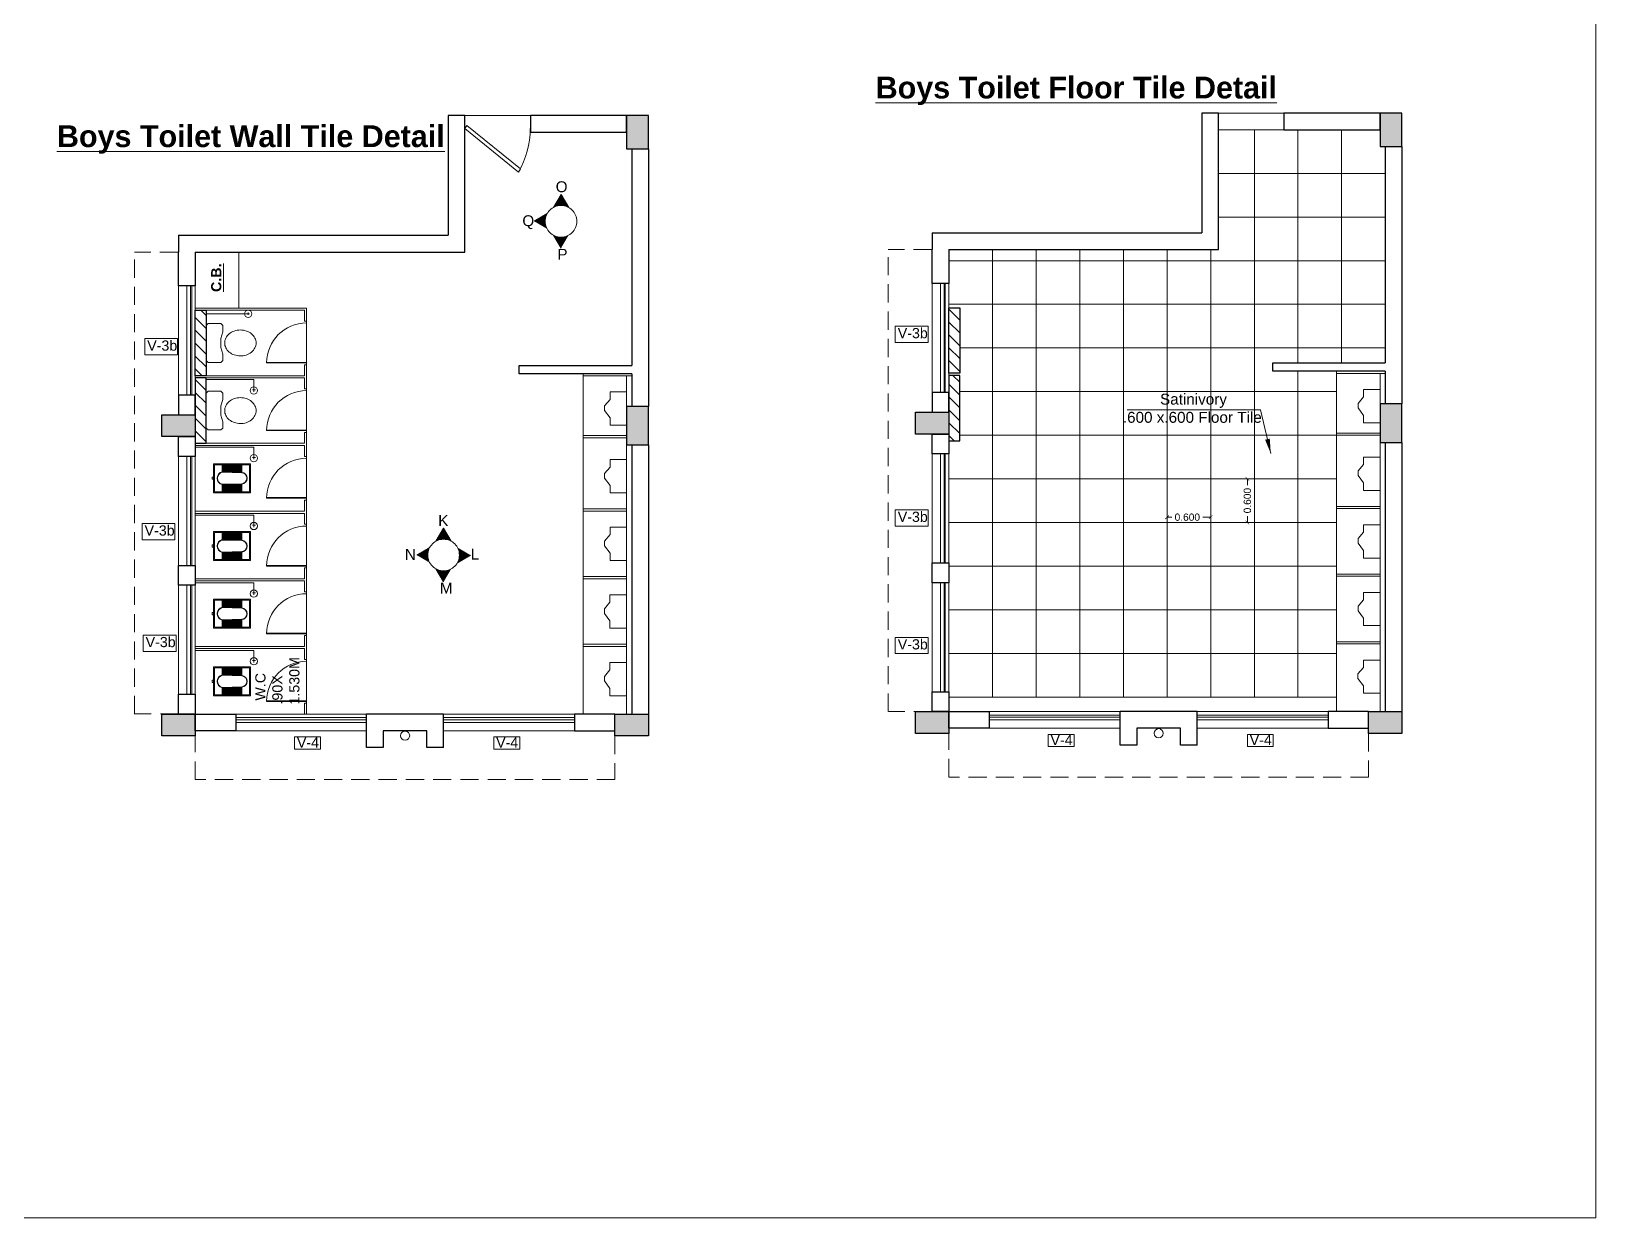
# Model space of a CAD drawing. Header units: millimetres. Extents: x 2733 to 5909, y 1038 to 2089.
# Drawn here: x 2916.86 to 2938.37, y 1038.23 to 1054.54 of the extents above; entities that cross this region are included whole.
import ezdxf

# ---------------------------------------------------------------- set-up
doc = ezdxf.new("R2010")
doc.units = ezdxf.units.MM
doc.header["$PDMODE"] = 35
for name, pattern in [('CENTER2', [1.125, 0.75, -0.125, 0.125, -0.125]), ('DASHED', [0.75, 0.5, -0.25]), ('DASHED2', [0.375, 0.25, -0.125])]:
    doc.linetypes.add(name, pattern=pattern)
doc.layers.get('0').update_dxf_attribs({"lineweight": 20})
doc.layers.get('Defpoints').update_dxf_attribs({"lineweight": 15})
for name, color, linetype, lineweight in [('Arrow', 1, 'Continuous', 15), ('COL HATCH', 253, 'Continuous', 13), ('Column', 251, 'Continuous', 30), ('CUBICAL TOILET', 5, 'Continuous', 15), ('DIM', 6, 'Continuous', 18), ('dim.1', 6, 'Continuous', 18), ('Door', 54, 'Continuous', 18), ('Fixture', 44, 'Continuous', 13), ('Furniture', 13, 'Continuous', 13), ('Hatch', 43, 'Continuous', 13), ('PROJ.', 30, 'DASHED2', 15), ('RD', 7, 'Continuous', 18), ('TEXT', 7, 'Continuous', 15), ('Text-1', 240, 'Continuous', 15), ('Tiles', 91, 'Continuous', 9), ('Ventilator', 200, 'Continuous', 18), ('Wall', 7, 'Continuous', 30), ('Window-Wall', 7, 'Continuous', 18)]:
    doc.layers.add(name, color=color, linetype=linetype, lineweight=lineweight)
doc.styles.add('DIM', font='arial.ttf', dxfattribs={"height": 0.5})
doc.styles.add('L120', font='arial.ttf', dxfattribs={"height": 0.6})
doc.styles.get("Standard").update_dxf_attribs({"font": 'arial.ttf', "height": 0.2})
doc.styles.add('Tabrej', font='arial.ttf')
doc.dimstyles.new('DIMEN', dxfattribs={"dimtxt": 0.3, "dimasz": 0.25, "dimexe": 0.18, "dimexo": 0.0625, "dimgap": 0.09, "dimtad": 0, "dimdec": 3, "dimzin": 0, "dimdsep": 46, "dimtxsty": 'Tabrej', "dimcen": 0, "dimclrd": 256, "dimclre": 256, "dimclrt": 7, "dimadec": 0, "dimazin": 0, "dimtfac": 1, "dimtdec": 3, "dimtofl": 0, "dimtmove": 0, "dimatfit": 1, "dimfxl": 0, "dimtolj": 1, "dimtzin": 0, "dimlwd": -1, "dimlwe": -1, "dimarcsym": 0})
doc.dimstyles.new('Tabrej', dxfattribs={"dimtxt": 4, "dimasz": 0.45, "dimexe": 0.18, "dimexo": 0.0625, "dimgap": 0.09, "dimtad": 0, "dimdec": 3, "dimzin": 0, "dimdsep": 46, "dimtxsty": 'Tabrej', "dimcen": 0, "dimclrd": 256, "dimclre": 256, "dimclrt": 7, "dimaunit": 1, "dimadec": 3, "dimazin": 0, "dimtfac": 1, "dimtdec": 3, "dimtofl": 0, "dimtmove": 0, "dimatfit": 3, "dimfxl": 0, "dimtolj": 1, "dimtzin": 0, "dimlwd": -1, "dimlwe": -1, "dimarcsym": 0})

# ---------------------------------------------------------------- blocks, each defined once
blk = doc.blocks.new('C3')
at = {"layer": 'COL HATCH'}
h = blk.add_hatch(color=256, dxfattribs=at)
h.dxf.hatch_style = 1
h.paths.add_polyline_path([(0.3, 0), (0, 0), (0, -0.53), (0.3, -0.53)])
at = {"layer": 'Column'}
for p, q in [((0, 0), (0, -0.53)), ((0.3, 0), (0, 0)), ((0.3, -0.53), (0.3, 0)), ((0, -0.53), (0.3, -0.53))]:
    blk.add_line(p, q, dxfattribs=at)
blk = doc.blocks.new('Urinal 1')
for p, q in [((0, 9), (9, 9)), ((0, 9), (0, -9)), ((9, 9), (9, 5)), ((12, 1), (9, 5)), ((12, -1.5), (12, 1)), ((9, -5), (12, -1.5)), ((9, -9), (9, -5)), ((0, -9), (9, -9))]:
    blk.add_line(p, q)
blk = doc.blocks.new('CU')
at = {"layer": 'COL HATCH', "linetype": 'CENTER2'}
h = blk.add_hatch(color=256, dxfattribs=at)
h.dxf.hatch_style = 1
h.paths.add_polyline_path([(0, 0.035), (0, -0.265), (0.46, -0.265), (0.46, 0.035)])
at = {"layer": 'Column', "linetype": 'CENTER2'}
blk.add_lwpolyline([(0, 0.035), (0, -0.265), (0.46, -0.265), (0.46, 0.035), (0, 0.035)], dxfattribs=at)
blk = doc.blocks.new('nhf')
at = {"layer": 'Fixture'}
blk.add_circle((2408.419, -1429.855), 0.063, dxfattribs=at)
at = {"layer": 'Wall'}
for p, q in [((2407.889, -1429.557), (2408.949, -1429.557)), ((2407.889, -1430.017), (2407.889, -1429.557)), ((2408.949, -1430.017), (2408.949, -1429.557)), ((2408.119, -1430.017), (2408.119, -1429.787)), ((2408.119, -1429.787), (2408.719, -1429.787)), ((2408.719, -1429.787), (2408.719, -1430.017)), ((2407.889, -1430.017), (2408.119, -1430.017)), ((2408.719, -1430.017), (2408.949, -1430.017))]:
    blk.add_line(p, q, dxfattribs=at)
blk = doc.blocks.new('GBGR')
at = {"layer": 'Ventilator', "ltscale": 0.02}
for p, q in [((2931.835, 1058.428), (2930.035, 1058.428)), ((2931.835, 1058.398), (2930.035, 1058.398))]:
    blk.add_line(p, q, dxfattribs=at)
at = {"layer": 'Window-Wall'}
for p, q in [((2930.035, 1058.35), (2930.035, 1058.58)), ((2930.035, 1058.58), (2931.835, 1058.58)), ((2931.835, 1058.58), (2931.835, 1058.35)), ((2931.835, 1058.465), (2930.035, 1058.465)), ((2931.835, 1058.35), (2930.035, 1058.35))]:
    blk.add_line(p, q, dxfattribs=at)
blk = doc.blocks.new('VENTILATOR')
at = {"layer": 'Ventilator', "ltscale": 0.02}
for p, q in [((-0.18, -1.5), (-0.18, 0)), ((-0.165, 0), (-0.165, -1.5))]:
    blk.add_line(p, q, dxfattribs=at)
at = {"layer": 'Window-Wall'}
for p, q in [((-0.23, 0), (0, 0)), ((-0.23, -1.5), (-0.23, 0)), ((-0.115, 0), (-0.115, -1.5)), ((0, 0), (0, -1.5)), ((-0.23, -1.5), (0, -1.5))]:
    blk.add_line(p, q, dxfattribs=at)
blk = doc.blocks.new('hbg')
at = {"layer": 'Door'}
for p, q in [((2819.633, 1058.459), (2819.633, 1058.279)), ((2819.633, 1058.279), (2818.733, 1058.279))]:
    blk.add_line(p, q, dxfattribs=at)
blk.add_lwpolyline([(2819.633, 1058.459), (2818.894, 1059.059), (2818.868, 1059.014), (2819.607, 1058.414)], close=True, dxfattribs=at)
blk.add_arc((2819.933, 1058.459), 1.199, 150, 180, dxfattribs=at)
blk = doc.blocks.new('bf')
at = {"layer": 'Door', "lineweight": 15}
for p, q in [((2794.931, 1059.43), (2794.931, 1060.03)), ((2794.381, 1059.463), (2794.931, 1059.463)), ((2794.381, 1059.455), (2794.931, 1059.455))]:
    blk.add_line(p, q, dxfattribs=at)
blk.add_ellipse((2794.931, 1059.455), major_axis=(-0.389, 0.389), ratio=1, start_param=-0.785398, end_param=0.784775, dxfattribs=at)
blk = doc.blocks.new('RSA CL6')
for p, q in [((5.51, 3.48), (5.51, 7.28)), ((5.91, 3.47), (5.91, 7.28)), ((6.3, 3.46), (6.3, 7.28)), ((6.69, 3.45), (6.69, 7.28)), ((7.09, 3.44), (7.09, 7.28)), ((7.48, 3.43), (7.48, 7.28)), ((7.87, 3.42), (7.87, 7.28)), ((8.27, 3.41), (8.27, 7.28)), ((8.66, 3.4), (8.66, 7.28)), ((9.06, 3.39), (9.06, 7.28)), ((9.45, 3.38), (9.45, 7.28)), ((9.84, 3.37), (9.84, 7.28)), ((10.24, 3.36), (10.24, 7.28)), ((10.63, 3.35), (10.63, 7.28)), ((11.02, 3.34), (11.02, 7.28)), ((11.42, 3.33), (11.42, 7.28)), ((11.81, 3.32), (11.81, 7.28)), ((12.2, 3.31), (12.2, 7.28)), ((12.6, 3.31), (12.6, 7.28)), ((12.99, 3.3), (12.99, 7.28)), ((13.39, 3.29), (13.39, 7.28)), ((13.78, 3.28), (13.78, 7.28)), ((14.17, 3.27), (14.17, 7.28)), ((14.57, 3.26), (14.57, 7.28)), ((14.96, 3.25), (14.96, 7.28)), ((15.35, 3.24), (15.35, 7.28)), ((15.75, 3.23), (15.75, 7.28)), ((16.14, 3.22), (16.14, 7.28)), ((16.14, 7.28), (16.14, 3.22)), ((5.51, -7.28), (5.51, -3.47)), ((5.91, -7.28), (5.91, -3.45)), ((6.3, -7.28), (6.3, -3.44)), ((6.69, -7.28), (6.69, -3.43)), ((7.09, -7.28), (7.09, -3.42)), ((7.48, -7.28), (7.48, -3.41)), ((7.87, -7.28), (7.87, -3.4)), ((8.27, -7.28), (8.27, -3.39)), ((8.66, -7.28), (8.66, -3.38)), ((9.06, -7.28), (9.06, -3.37)), ((9.45, -7.28), (9.45, -3.36)), ((9.84, -7.28), (9.84, -3.34)), ((10.24, -7.28), (10.24, -3.33)), ((10.63, -7.28), (10.63, -3.32)), ((11.02, -7.28), (11.02, -3.31)), ((11.42, -7.28), (11.42, -3.3)), ((11.81, -7.28), (11.81, -3.29)), ((12.2, -7.28), (12.2, -3.28)), ((12.6, -7.28), (12.6, -3.27)), ((12.99, -7.28), (12.99, -3.26)), ((13.39, -7.28), (13.39, -3.24)), ((13.78, -7.28), (13.78, -3.23)), ((14.17, -7.28), (14.17, -3.22)), ((14.57, -7.28), (14.57, -3.21)), ((14.96, -7.28), (14.96, -3.2)), ((15.35, -7.28), (15.35, -3.19)), ((15.75, -7.28), (15.75, -3.18)), ((16.14, -3.17), (16.14, -7.28)), ((16.14, -7.28), (16.14, -3.17))]:
    blk.add_line(p, q)
blk.add_lwpolyline([(0.79, -0.59), (0, -0.59), (0, 0.59), (0.79, 0.59)])
for points in [[(0.79, 7.87), (20.87, 7.87), (20.87, -7.87), (0.79, -7.87)], [(1.38, 7.28), (20.28, 7.28), (20.28, -7.28), (1.38, -7.28)]]:
    blk.add_lwpolyline(points, close=True)
for points in [[(5.51, 3.48), (16.14, 3.22, -0.899983), (16.14, -3.17), (5.54, -3.47, -0.799392)], [(5.53, 3.28), (16.13, 3.02, -0.897689), (16.12, -2.97), (5.56, -3.27, -0.793494), (5.53, 3.28)]]:
    blk.add_lwpolyline(points, format="xyb", close=True)
blk = doc.blocks.new('ujtg')
at = {"layer": 'CUBICAL TOILET'}
for p, q in [((2749.159, 1059.66), (2749.159, 1059.33)), ((2749.159, 1059.66), (2749.189, 1059.66)), ((2749.189, 1059.66), (2749.189, 1059.51)), ((2749.189, 1059.51), (2750.689, 1059.51)), ((2749.189, 1059.48), (2750.689, 1059.48)), ((2749.189, 1059.33), (2749.189, 1059.48)), ((2749.159, 1059.33), (2749.189, 1059.33))]:
    blk.add_line(p, q, dxfattribs=at)
blk = doc.blocks.new('ENGLISH SHEET')
at = {"layer": 'Fixture'}
for p, q in [((4663.798, 251.204), (4663.773, 251.179)), ((4663.773, 251.179), (4663.773, 250.696)), ((4663.976, 251.204), (4663.798, 251.204)), ((4664.002, 251.179), (4663.976, 251.204)), ((4663.976, 251.001), (4664.002, 251.09)), ((4664.002, 251.09), (4664.002, 251.179)), ((4663.976, 250.874), (4663.976, 251.001)), ((4663.976, 251.001), (4663.976, 250.874)), ((4664.002, 250.785), (4663.976, 250.874)), ((4663.773, 250.696), (4663.798, 250.67)), ((4663.798, 250.67), (4663.976, 250.67)), ((4663.976, 250.67), (4664.002, 250.696)), ((4664.002, 250.696), (4664.002, 250.785))]:
    blk.add_line(p, q, dxfattribs=at)
blk.add_lwpolyline([(4664.459, 250.937, 0.117036), (4664.443, 251.003, 0.104338), (4664.396, 251.063, 0.09029), (4664.321, 251.105, 0.09898), (4664.243, 251.115, 0.08237), (4664.159, 251.101, 0.09029), (4664.09, 251.063, 0.104338), (4664.043, 251.003, 0.117036), (4664.027, 250.937, 0.117036), (4664.043, 250.871, 0.104338), (4664.09, 250.811, 0.09029), (4664.159, 250.773, 0.08237), (4664.243, 250.759, 0.08237), (4664.327, 250.773, 0.09029), (4664.396, 250.811, 0.104338), (4664.443, 250.871, 0.117036)], format="xyb", close=True, dxfattribs=at)
blk = doc.blocks.new('JHGN')
at = {"layer": 'Hatch', "ltscale": 0.05}
h = blk.add_hatch(dxfattribs=at)
h.set_pattern_fill('ANSI31', color=256, angle=630, style=0)
h.set_pattern_definition([(315, (3502.61588, 6612.75207), (0.0883883476, 0.0883883476), [])])
h.paths.add_polyline_path([(2736.718, 1092.978), (2736.718, 1093.878), (2736.568, 1093.878), (2736.568, 1092.978)])
h = blk.add_hatch(dxfattribs=at)
h.set_pattern_fill('ANSI31', color=256, angle=630, style=0)
h.set_pattern_definition([(315, (3502.61588, 6612.78207), (0.0883883476, 0.0883883476), [])])
h.paths.add_polyline_path([(2736.718, 1092.948), (2736.718, 1092.048), (2736.568, 1092.048), (2736.568, 1092.948)])
at = {"layer": 'CUBICAL TOILET'}
for p, q in [((2738.098, 1093.908), (2736.568, 1093.908)), ((2738.068, 1093.878), (2736.568, 1093.878)), ((2738.068, 1093.728), (2738.068, 1093.878)), ((2738.098, 1093.908), (2738.098, 1093.728)), ((2738.098, 1093.728), (2738.068, 1093.728)), ((2738.068, 1088.475), (2738.068, 1088.325)), ((2738.098, 1088.475), (2738.068, 1088.475)), ((2738.098, 1088.475), (2738.098, 1088.325))]:
    blk.add_line(p, q, dxfattribs=at)
at = {"layer": 'Fixture'}
for p, q in [((2737.296, 1093.814), (2737.296, 1093.846)), ((2736.718, 1093.829), (2737.296, 1093.829)), ((2737.312, 1093.829), (2737.262, 1093.829))]:
    blk.add_line(p, q, dxfattribs=at)
at = {"layer": 'Fixture', "ltscale": 0.05}
for p, q in [((2737.374, 1092.924), (2736.718, 1092.924)), ((2737.356, 1092.785), (2737.396, 1092.785)), ((2737.373, 1092.758), (2737.374, 1092.924)), ((2737.374, 1091.994), (2736.568, 1091.994)), ((2737.373, 1091.828), (2737.374, 1091.994)), ((2737.356, 1091.855), (2737.396, 1091.855)), ((2737.374, 1091.061), (2736.568, 1091.061)), ((2737.373, 1090.895), (2737.374, 1091.061)), ((2737.356, 1090.922), (2737.396, 1090.922)), ((2737.374, 1090.131), (2736.568, 1090.131)), ((2737.356, 1089.992), (2737.396, 1089.992)), ((2737.373, 1089.965), (2737.374, 1090.131)), ((2737.374, 1089.201), (2736.568, 1089.201)), ((2737.373, 1089.035), (2737.374, 1089.201)), ((2737.356, 1089.062), (2737.396, 1089.062))]:
    blk.add_line(p, q, dxfattribs=at)
at = {"layer": 'Fixture'}
blk.add_circle((2737.296, 1093.829), 0.05, dxfattribs=at)
at = {"layer": 'Fixture', "ltscale": 0.05}
for centre in [(2737.373, 1092.774), (2737.373, 1091.844), (2737.373, 1090.911), (2737.373, 1089.981), (2737.373, 1089.051)]:
    blk.add_circle(centre, 0.05, dxfattribs=at)
at = {"layer": 'Wall'}
for points in [[(2736.718, 1092.978), (2736.568, 1092.978), (2736.568, 1093.878), (2736.718, 1093.878)], [(2736.718, 1092.948), (2736.568, 1092.948), (2736.568, 1092.048), (2736.718, 1092.048)]]:
    blk.add_lwpolyline(points, close=True, dxfattribs=at)
at = {"layer": 'Door', "lineweight": 15}
for p in [(-56.833, 33.698), (-56.833, 32.768), (-56.833, 31.838), (-56.833, 30.905), (-56.833, 29.975), (-56.833, 29.045)]:
    blk.add_blockref('bf', p, dxfattribs=at)
at = {"layer": 'Fixture', "xscale": -1, "rotation": 180.0029870638235}
for p in [(-1927.068, 1344.122), (-1927.068, 1343.192)]:
    blk.add_blockref('ENGLISH SHEET', p, dxfattribs=at)
at = {"layer": 'Fixture', "extrusion": (0, 0, -1), "xscale": 0.0253999999957415, "yscale": 0.0253999999957415, "zscale": -0.0253999999957415, "rotation": 180.0029870639996}
for p in [(-2736.798, 1091.568), (-2736.798, 1090.635), (-2736.798, 1089.705), (-2736.798, 1088.775)]:
    blk.add_blockref('RSA CL6', p, dxfattribs=at)
at = {"layer": 'Tiles', "lineweight": 15, "xscale": -1}
for p in [(5487.257, 33.468), (5487.257, 32.538), (5487.257, 31.605), (5487.257, 30.675), (5487.257, 29.745)]:
    blk.add_blockref('ujtg', p, dxfattribs=at)
blk = doc.blocks.new('_ArchTick')
at = {"color": 0, "const_width": 0.15}
blk.add_lwpolyline([(-0.5, -0.5), (0.5, 0.5)], dxfattribs=at)
blk = doc.blocks.new('*D824')
at = {"layer": 'Defpoints', "color": 0, "lineweight": 15, "transparency": 16777216}
for p in [(2933.08, 1047.862), (2932.48, 1047.789), (2933.08, 1047.789)]:
    blk.add_point(p, dxfattribs=at)
at = {"layer": 'DIM', "transparency": 16777216}
for p, q in [((2932.48, 1047.794), (2932.48, 1047.912)), ((2932.48, 1047.862), (2932.545, 1047.862)), ((2933.08, 1047.862), (2932.972, 1047.862)), ((2933.08, 1047.794), (2933.08, 1047.912))]:
    blk.add_line(p, q, dxfattribs=at)
at = {"layer": 'DIM', "transparency": 16777216, "xscale": 0.05, "yscale": 0.05, "zscale": 0.05, "rotation": 180}
blk.add_blockref('_ArchTick', (2932.48, 1047.862), dxfattribs=at)
at = {"layer": 'DIM', "transparency": 16777216, "xscale": 0.05, "yscale": 0.05, "zscale": 0.05}
blk.add_blockref('_ArchTick', (2933.08, 1047.862), dxfattribs=at)
at = {"layer": 'DIM', "color": 7, "transparency": 16777216, "insert": (2932.758, 1047.862), "char_height": 0.1, "attachment_point": 5, "style": 'Tabrej'}
blk.add_mtext('\\A1;{\\fArial|b0|i0|c0|p34;0.600}', dxfattribs=at)
blk = doc.blocks.new('*D825')
at = {"layer": 'Defpoints', "color": 0, "lineweight": 15, "transparency": 16777216}
for p in [(2933.584, 1048.389), (2933.68, 1048.389), (2933.68, 1047.789)]:
    blk.add_point(p, dxfattribs=at)
at = {"layer": 'DIM', "transparency": 16777216}
for p, q in [((2933.675, 1048.389), (2933.534, 1048.389)), ((2933.584, 1048.389), (2933.584, 1048.304)), ((2933.584, 1047.789), (2933.584, 1047.877)), ((2933.675, 1047.789), (2933.534, 1047.789))]:
    blk.add_line(p, q, dxfattribs=at)
at = {"layer": 'DIM', "transparency": 16777216, "xscale": 0.05, "yscale": 0.05, "zscale": 0.05}
for p, rotation in [((2933.584, 1048.389), 90), ((2933.584, 1047.789), 270)]:
    blk.add_blockref('_ArchTick', p, dxfattribs=dict(at, rotation=rotation))
at = {"layer": 'DIM', "color": 7, "transparency": 16777216, "insert": (2933.584, 1048.09), "char_height": 0.1, "attachment_point": 5, "rotation": 90, "style": 'Tabrej'}
blk.add_mtext('\\A1;{\\fArial|b0|i0|c0|p34;0.600}', dxfattribs=at)
blk = doc.blocks.new('tr')
at = {"layer": 'RD', "linetype": 'Continuous', "ltscale": 0.2}
blk.add_lwpolyline([(2442.717, -1429.363), (2442.265, -1429.363), (2442.265, -1429.139), (2442.717, -1429.139)], close=True, dxfattribs=at)
at = {"layer": 'RD', "linetype": 'Continuous', "ltscale": 0.2, "insert": (2442.299, -1429.165), "char_height": 0.14, "attachment_point": 1}
blk.add_mtext_dynamic_manual_height_columns('V-3b', width=0.06654, gutter_width=1.766, heights=[0], dxfattribs=at)
blk = doc.blocks.new('HY')
at = {"layer": 'RD', "linetype": 'Continuous', "ltscale": 0.2}
blk.add_lwpolyline([(2931.176, 1058.098), (2930.82, 1058.098), (2930.82, 1058.266), (2931.176, 1058.266)], close=True, dxfattribs=at)
at = {"layer": 'RD', "lineweight": 15}
blk.add_text('V-4', height=0.14, dxfattribs=at).set_placement((2930.852, 1058.119))

msp = doc.modelspace()

# ---------------------------------------------------------------- hatches: boundary and pattern name
at = {"layer": 'Arrow', "ltscale": 0.05}
for points in [[(2924.0414, 1052.1216), (2924.1465, 1052.2995), (2924.2516, 1052.1216, 0.2574473)], [(2923.778, 1051.931), (2923.9559, 1052.0361, 0.1266586), (2923.9289, 1051.931, 0.1266586), (2923.9559, 1051.826)], [(2924.0414, 1051.7405, 0.2574473), (2924.2516, 1051.7405), (2924.1465, 1051.5626)], [(2922.4263, 1047.5318), (2922.5314, 1047.7097), (2922.6365, 1047.5318, 0.2574473)], [(2922.1629, 1047.3412), (2922.3409, 1047.4463, 0.1266586), (2922.3138, 1047.3412, 0.1266586), (2922.3409, 1047.2361)], [(2922.7219, 1047.2361, 0.1266586), (2922.749, 1047.3412, 0.1266586), (2922.7219, 1047.4463), (2922.8999, 1047.3412)], [(2922.4263, 1047.1507, 0.2574473), (2922.6365, 1047.1507), (2922.5314, 1046.9727)]]:
    msp.add_hatch(color=256, dxfattribs=at).paths.add_polyline_path(points)
at = {"layer": 'Hatch', "lineweight": 15}
h = msp.add_hatch(dxfattribs=at)
h.set_pattern_fill('ANSI31', color=256, angle=630, style=0)
h.set_pattern_definition([(315, (3695.52722, 6569.61656), (0.0883883476, 0.0883883476), [])])
h.paths.add_polyline_path([(2929.6296, 1049.8424), (2929.6296, 1050.7424), (2929.4795, 1050.7424), (2929.4796, 1049.8424)])
at = {"layer": 'Hatch', "ltscale": 0.05}
h = msp.add_hatch(dxfattribs=at)
h.set_pattern_fill('ANSI31', color=256, angle=630, style=0)
h.set_pattern_definition([(315, (3695.52722, 6569.64656), (0.0883883476, 0.0883883476), [])])
h.paths.add_polyline_path([(2929.6296, 1049.8124), (2929.6296, 1048.9124), (2929.4795, 1048.9124), (2929.4796, 1049.8124)])

# ---------------------------------------------------------------- linework, layer by layer
at = {"lineweight": 15}
msp.add_lwpolyline([(2938.3735, 1070.8574), (2828.4272, 1070.8574), (2828.4272, 1038.2298), (2938.3735, 1038.2298)], close=True, dxfattribs=at)
at = {"layer": 'Arrow', "ltscale": 0.05}
for p, q in [((2924.1465, 1052.2995), (2924.0414, 1052.1216)), ((2924.1465, 1052.2995), (2924.2516, 1052.1216)), ((2923.778, 1051.931), (2923.9559, 1052.0361)), ((2924.1465, 1051.5626), (2924.0414, 1051.7405)), ((2922.5314, 1047.7097), (2922.4263, 1047.5318)), ((2922.5314, 1047.7097), (2922.6365, 1047.5318)), ((2922.1629, 1047.3412), (2922.3409, 1047.4463)), ((2922.8999, 1047.3412), (2922.7219, 1047.2361)), ((2922.5314, 1046.9727), (2922.4263, 1047.1507))]:
    msp.add_line(p, q, dxfattribs=at)
at = {"layer": 'Arrow', "color": 1, "linetype": 'DASHED', "ltscale": 10}
for centre in [(2924.1465, 1051.931), (2922.5314, 1047.3412)]:
    msp.add_circle(centre, 0.2176, dxfattribs=at)
at = {"layer": 'dim.1', "ltscale": 0.02}
msp.add_line((2931.9307, 1049.3395), (2933.7646, 1049.3395), dxfattribs=at)
at = {"layer": 'Door', "lineweight": 15}
msp.add_lwpolyline([(2933.1864, 1053.4194), (2934.0864, 1053.4194), (2934.0864, 1053.1894), (2933.1864, 1053.1894)], close=True, dxfattribs=at)
at = {"layer": 'Fixture'}
for p, q in [((2935.0769, 1049.9846), (2935.4796, 1049.9846)), ((2924.4485, 1049.8052), (2925.1188, 1049.8052)), ((2924.4488, 1045.155), (2924.4488, 1049.8352)), ((2924.4488, 1049.8352), (2925.1177, 1049.8352)), ((2924.715, 1049.9501), (2925.1177, 1049.9502)), ((2925.0488, 1047.3152), (2925.0488, 1049.8052)), ((2934.8104, 1049.8396), (2935.4807, 1049.8396)), ((2934.8107, 1045.1894), (2934.8107, 1049.8696)), ((2934.8107, 1049.8696), (2935.4796, 1049.8696)), ((2935.4107, 1047.3496), (2935.4107, 1049.8396)), ((2924.4485, 1048.985), (2925.0485, 1048.985)), ((2924.4485, 1048.955), (2925.0485, 1048.955)), ((2925.0488, 1045.1552), (2925.0488, 1048.8902)), ((2934.8104, 1049.0194), (2935.4104, 1049.0194)), ((2934.8104, 1048.9894), (2935.4104, 1048.9894)), ((2935.4107, 1045.1896), (2935.4107, 1048.9246)), ((2924.4485, 1047.9752), (2925.0485, 1047.9752)), ((2924.4485, 1047.9452), (2925.0485, 1047.9452)), ((2934.8104, 1048.0096), (2935.4104, 1048.0096)), ((2934.8104, 1047.9796), (2935.4104, 1047.9796)), ((2924.4481, 1047.0452), (2925.0481, 1047.0452)), ((2924.4481, 1047.0152), (2925.0481, 1047.0152)), ((2934.81, 1047.0796), (2935.41, 1047.0796)), ((2934.81, 1047.0496), (2935.41, 1047.0496)), ((2924.4478, 1046.1152), (2925.0478, 1046.1152)), ((2924.4478, 1046.0852), (2925.0478, 1046.0852)), ((2934.8097, 1046.1496), (2935.4097, 1046.1496)), ((2934.8097, 1046.1196), (2935.4097, 1046.1196))]:
    msp.add_line(p, q, dxfattribs=at)
at = {"layer": 'Furniture', "lineweight": 15}
msp.add_lwpolyline([(2919.1176, 1051.5079), (2919.1176, 1050.7379), (2919.7176, 1050.7379), (2919.7176, 1051.5079)], close=True, dxfattribs=at)
at = {"layer": 'PROJ.'}
for p, q in [((2918.2806, 1045.155), (2918.2806, 1051.5079)), ((2918.8806, 1051.5079), (2918.2806, 1051.5079)), ((2928.6425, 1045.1894), (2928.6425, 1051.5423)), ((2929.2425, 1051.5423), (2928.6425, 1051.5423)), ((2918.8877, 1045.1564), (2918.2877, 1045.1564)), ((2929.2496, 1045.1908), (2928.6496, 1045.1908)), ((2919.1177, 1044.255), (2919.1177, 1044.855)), ((2924.8877, 1044.855), (2924.8877, 1044.255)), ((2929.4796, 1044.2894), (2929.4796, 1044.8894)), ((2935.2496, 1044.8894), (2935.2496, 1044.2894)), ((2924.8877, 1044.255), (2919.1177, 1044.255)), ((2935.2496, 1044.2894), (2929.4796, 1044.2894))]:
    msp.add_line(p, q, dxfattribs=at)
at = {"layer": 'RD', "lineweight": 15}
msp.add_line((2929.4796, 1045.3894), (2934.8107, 1045.3894), dxfattribs=at)
at = {"layer": 'Tiles', "lineweight": 15}
for p, q in [((2933.6796, 1053.1894), (2933.6796, 1045.3894)), ((2934.2796, 1053.1894), (2934.2796, 1049.9846)), ((2934.8796, 1053.1894), (2934.8796, 1049.9846)), ((2933.1864, 1052.5894), (2935.4796, 1052.5894)), ((2933.1864, 1051.9894), (2935.4796, 1051.9894)), ((2930.0796, 1051.5423), (2930.0796, 1045.3894)), ((2930.6796, 1051.5423), (2930.6796, 1045.3894)), ((2931.2796, 1051.5423), (2931.2796, 1045.3894)), ((2931.8796, 1051.5423), (2931.8796, 1045.3894)), ((2932.4796, 1051.5423), (2932.4796, 1045.3894)), ((2933.0796, 1051.5423), (2933.0796, 1045.3894)), ((2929.4796, 1051.3894), (2935.4796, 1051.3894)), ((2929.4796, 1050.7894), (2935.4796, 1050.7894)), ((2929.6296, 1050.1894), (2935.4796, 1050.1894)), ((2934.2796, 1049.8696), (2934.2796, 1045.3894)), ((2929.6296, 1049.5894), (2934.8107, 1049.5894)), ((2929.6296, 1048.9894), (2934.8107, 1048.9894)), ((2929.4796, 1048.3894), (2934.8107, 1048.3894)), ((2929.4796, 1047.7894), (2934.8107, 1047.7894)), ((2929.4796, 1047.1894), (2934.8107, 1047.1894)), ((2929.4796, 1046.5894), (2934.8107, 1046.5894)), ((2929.4796, 1045.9894), (2934.8107, 1045.9894))]:
    msp.add_line(p, q, dxfattribs=at)
at = {"layer": 'Wall'}
for p, q in [((2935.4096, 1053.4194), (2934.0864, 1053.4194)), ((2934.0864, 1053.4194), (2934.0864, 1053.1894)), ((2935.4096, 1053.1894), (2935.4096, 1053.4194)), ((2925.0477, 1053.385), (2923.7245, 1053.385)), ((2923.7245, 1053.385), (2923.7245, 1053.155)), ((2925.0477, 1053.155), (2925.0477, 1053.385)), ((2934.0864, 1053.1894), (2935.4096, 1053.1894)), ((2923.7245, 1053.155), (2925.0477, 1053.155)), ((2925.1177, 1052.925), (2925.1177, 1049.9502)), ((2925.3477, 1052.925), (2925.3477, 1049.385)), ((2935.4796, 1052.9594), (2935.4796, 1049.9846)), ((2935.7096, 1052.9594), (2935.7096, 1049.4194)), ((2918.8877, 1051.7379), (2918.8877, 1051.5079)), ((2918.8877, 1051.7379), (2922.5945, 1051.7379)), ((2929.2496, 1051.7723), (2929.2496, 1051.5423)), ((2929.2496, 1051.7723), (2932.9564, 1051.7723)), ((2919.1176, 1051.5079), (2922.8245, 1051.5079)), ((2929.4795, 1051.5423), (2933.1864, 1051.5423)), ((2925.1177, 1049.8352), (2925.1177, 1049.385)), ((2935.4796, 1049.8696), (2935.4796, 1049.4194)), ((2935.4796, 1048.8894), (2935.4796, 1045.1894)), ((2935.7096, 1048.8894), (2935.7096, 1045.1894)), ((2925.1177, 1048.855), (2925.1177, 1045.155)), ((2925.3477, 1048.855), (2925.3477, 1045.155))]:
    msp.add_line(p, q, dxfattribs=at)
for points in [[(2933.1864, 1051.5423), (2933.1864, 1053.4194), (2932.9564, 1053.4194), (2932.9564, 1053.1894), (2932.9564, 1051.7723)], [(2922.8245, 1051.5079), (2922.8245, 1053.385), (2922.5945, 1053.385), (2922.5945, 1053.155), (2922.5945, 1051.7379)], [(2919.1176, 1051.5079), (2919.1177, 1051.5079), (2919.1177, 1051.0419), (2918.8877, 1051.0419), (2918.8877, 1051.5079)], [(2929.4795, 1051.5423), (2929.4796, 1051.5423), (2929.4796, 1051.0764), (2929.2496, 1051.0764), (2929.2496, 1051.5423)], [(2935.4796, 1049.8696), (2933.933, 1049.8696), (2933.933, 1049.9846), (2935.4796, 1049.9846)], [(2925.1177, 1049.8352), (2923.5711, 1049.8352), (2923.5711, 1049.9502), (2925.1177, 1049.9502)]]:
    msp.add_lwpolyline(points, dxfattribs=at)
for points in [[(2929.6296, 1049.8424), (2929.4796, 1049.8424), (2929.4796, 1050.7424), (2929.6296, 1050.7424)], [(2929.6296, 1049.8124), (2929.4796, 1049.8124), (2929.4796, 1048.9124), (2929.6296, 1048.9124)], [(2918.8877, 1049.2699), (2919.1177, 1049.2699), (2919.1177, 1049.5419), (2918.8877, 1049.5419)], [(2929.2496, 1049.3044), (2929.4796, 1049.3044), (2929.4796, 1049.5764), (2929.2496, 1049.5764)], [(2918.8877, 1048.97), (2919.1177, 1048.97), (2919.1177, 1048.698), (2918.8877, 1048.698)], [(2929.2496, 1049.0044), (2929.4796, 1049.0044), (2929.4796, 1048.7324), (2929.2496, 1048.7324)], [(2918.8877, 1047.198), (2919.1177, 1047.198), (2919.1177, 1046.927), (2918.8877, 1046.927)], [(2929.2496, 1047.2324), (2929.4796, 1047.2324), (2929.4796, 1046.9614), (2929.2496, 1046.9614)], [(2929.2496, 1045.4614), (2929.4796, 1045.4614), (2929.4796, 1045.1894), (2929.2496, 1045.1894)], [(2918.8877, 1045.427), (2919.1177, 1045.427), (2919.1177, 1045.155), (2918.8877, 1045.155)]]:
    msp.add_lwpolyline(points, close=True, dxfattribs=at)
at = {"layer": 'Wall', "ltscale": 0.2}
for points in [[(2919.1177, 1045.155), (2919.6727, 1045.155), (2919.6727, 1044.925), (2919.1177, 1044.925)], [(2924.8877, 1045.155), (2924.3327, 1045.155), (2924.3327, 1044.925), (2924.8877, 1044.925)], [(2929.4796, 1045.1894), (2930.0346, 1045.1894), (2930.0346, 1044.9594), (2929.4796, 1044.9594)], [(2935.2496, 1045.1894), (2934.6946, 1045.1894), (2934.6946, 1044.9594), (2935.2496, 1044.9594)]]:
    msp.add_lwpolyline(points, close=True, dxfattribs=at)

# ---------------------------------------------------------------- block references
at = {"linetype": 'Continuous', "xscale": -1}
for p in [(5330.4213, 2474.712), (5340.7832, 2474.7464)]:
    msp.add_blockref('nhf', p, dxfattribs=at)
at = {"layer": 'Column', "linetype": 'CENTER2', "rotation": 270}
for p in [(2935.6746, 1053.4194), (2935.6746, 1053.4194), (2935.6746, 1053.4194), (2935.6746, 1053.4194), (2925.3127, 1053.385), (2925.3127, 1053.385), (2925.3127, 1053.385), (2925.3127, 1053.385)]:
    msp.add_blockref('CU', p, dxfattribs=at)
at = {"layer": 'Column', "color": 5}
for p in [(2925.0477, 1049.385), (2935.4096, 1049.4194)]:
    msp.add_blockref('C3', p, dxfattribs=at)
at = {"layer": 'Column', "linetype": 'CENTER2', "xscale": -1}
for p in [(2919.1177, 1049.235), (2929.4796, 1049.2694), (2919.1177, 1045.12), (2925.3477, 1045.12), (2929.4796, 1045.1544), (2935.7096, 1045.1544)]:
    msp.add_blockref('CU', p, dxfattribs=at)
at = {"layer": 'Door', "lineweight": 15, "rotation": 180}
msp.add_blockref('hbg', (5742.4576, 2111.6644), dxfattribs=at)
at = {"layer": 'Fixture', "xscale": 0.02539999999498832, "yscale": 0.02539999999498832, "zscale": 0.02539999999498832, "rotation": 180}
for p in [(2925.0488, 1049.3552), (2935.4107, 1049.3896), (2935.4107, 1048.4596), (2925.0488, 1048.4252), (2925.0485, 1047.4952), (2935.4104, 1047.5296), (2925.0481, 1046.5652), (2935.41, 1046.5996), (2935.4097, 1045.6696), (2925.0478, 1045.6352)]:
    msp.add_blockref('Urinal 1', p, dxfattribs=at)
at = {"layer": 'RD', "linetype": 'Continuous'}
for p in [(486.4774, 2479.6285), (476.1572, 2479.4569), (486.4774, 2477.1028), (476.1212, 2476.9147), (476.1355, 2475.3804), (486.4774, 2475.3489)]:
    msp.add_blockref('tr', p, dxfattribs=at)
at = {"layer": 'RD', "lineweight": 15}
for p in [(-10.3373, -13.4247), (-7.5983, -13.4247), (0.0246, -13.3902), (2.7636, -13.3902)]:
    msp.add_blockref('HY', p, dxfattribs=at)
at = {"layer": 'Tiles', "lineweight": 15}
msp.add_blockref('JHGN', (182.5494, -43.1699), dxfattribs=at)
at = {"layer": 'Ventilator', "lineweight": 15, "xscale": -1, "rotation": 180}
for p in [(-10.3619, 2103.5046), (0, 2103.539)]:
    msp.add_blockref('GBGR', p, dxfattribs=at)
at = {"layer": 'Ventilator', "lineweight": 15, "rotation": 180}
for p in [(5854.3673, 2103.5046), (5864.7292, 2103.539)]:
    msp.add_blockref('GBGR', p, dxfattribs=at)
at = {"layer": 'Wall', "xscale": -1}
for p in [(2918.8877, 1051.0419), (2929.2496, 1051.0764), (2929.2496, 1046.9614), (2918.8877, 1046.927)]:
    msp.add_blockref('VENTILATOR', p, dxfattribs=at)
at = {"layer": 'Wall', "rotation": 180}
for p in [(2918.8877, 1047.198), (2929.2496, 1047.2324)]:
    msp.add_blockref('VENTILATOR', p, dxfattribs=at)

# ---------------------------------------------------------------- texts
at = {"layer": 'Arrow', "ltscale": 0.05, "char_height": 0.15, "width": 4.322064, "attachment_point": 1, "style": 'L120'}
for s, insert in [('O', (2924.0729, 1052.4809)), ('Q', (2923.6148, 1052.0137)), ('P', (2924.0958, 1051.5522)), ('K', (2922.4579, 1047.8911)), ('N', (2921.9997, 1047.4238)), ('L', (2922.9047, 1047.4276)), ('M', (2922.4808, 1046.9624))]:
    msp.add_mtext(s, dxfattribs=dict(at, insert=insert))
at = {"layer": 'TEXT', "ltscale": 0.05, "char_height": 0.3, "width": 6.11845, "attachment_point": 1, "rotation": 0, "style": 'DIM'}
for s, insert in [('{\\fArial|b1|i0|c0|p34;\\LBoys Toilet Floor Tile Detail}', (2928.4725, 1053.92)), ('{\\fArial|b1|i0|c0|p34;\\LBoys Toilet Wall Tile Detail}', (2917.215, 1053.2511))]:
    msp.add_mtext(s, dxfattribs=dict(at, insert=insert))
at = {"layer": 'TEXT', "char_height": 0.14, "width": 4.322064, "rotation": 90, "style": 'L120'}
for s, insert, attachment_point in [('{\\fArial|b1|i0|c0|p34;\\LC.B.}', (2919.3354, 1051.3506), 3), (' W.C\\P.90X\\P1.530M', (2919.9427, 1045.286), 1)]:
    msp.add_mtext(s, dxfattribs=dict(at, insert=insert, attachment_point=attachment_point))
at = {"layer": 'Text-1', "insert": (2930.6519, 1049.5605), "char_height": 0.15, "width": 4.322064, "attachment_point": 1, "style": 'L120'}
msp.add_mtext('\\pi1.6728; Satinivory \\P\\pi1.2198;.600 x.600 Floor Tile', dxfattribs=at)

# ---------------------------------------------------------------- dimensions: what is measured, and where the dimension line sits
at = {"layer": 'DIM'}
dim = msp.add_linear_dim(base=(2933.5843, 1048.3894), p1=(2933.6796, 1047.7894), p2=(2933.6796, 1048.3894), angle=90, text='{\\fArial|b0|i0|c0|p34;<>}', dimstyle='DIMEN', override={"dimscale": 0.5, "dimtxt": 0.2, "dimasz": 0.1, "dimexe": 0.1, "dimexo": 0.01, "dimblk1": 'ArchTick', "dimblk2": 'ArchTick', "dimsah": 1}, dxfattribs=at)
dim.commit()
dim.dimension.update_dxf_attribs({"geometry": '*D825', "text_midpoint": (2933.5843, 1048.0902), "dimtype": 160})
dim = msp.add_linear_dim(base=(2933.0796, 1047.8622), p1=(2932.4796, 1047.7894), p2=(2933.0796, 1047.7894), text='{\\fArial|b0|i0|c0|p34;<>}', dimstyle='DIMEN', override={"dimscale": 0.5, "dimtxt": 0.2, "dimasz": 0.1, "dimexe": 0.1, "dimexo": 0.01, "dimblk1": 'ArchTick', "dimblk2": 'ArchTick', "dimsah": 1}, dxfattribs=at)
dim.commit()
dim.dimension.update_dxf_attribs({"geometry": '*D824', "text_midpoint": (2932.7581, 1047.8622), "dimtype": 160})

# ---------------------------------------------------------------- leaders
at = {"layer": 'dim.1', "ltscale": 0.02}
msp.add_leader([(2933.9055, 1048.7395), (2933.7646, 1049.3395)], dimstyle='Tabrej', override={"dimasz": 0.2}, dxfattribs=at)

doc.saveas('drawing.dxf')
